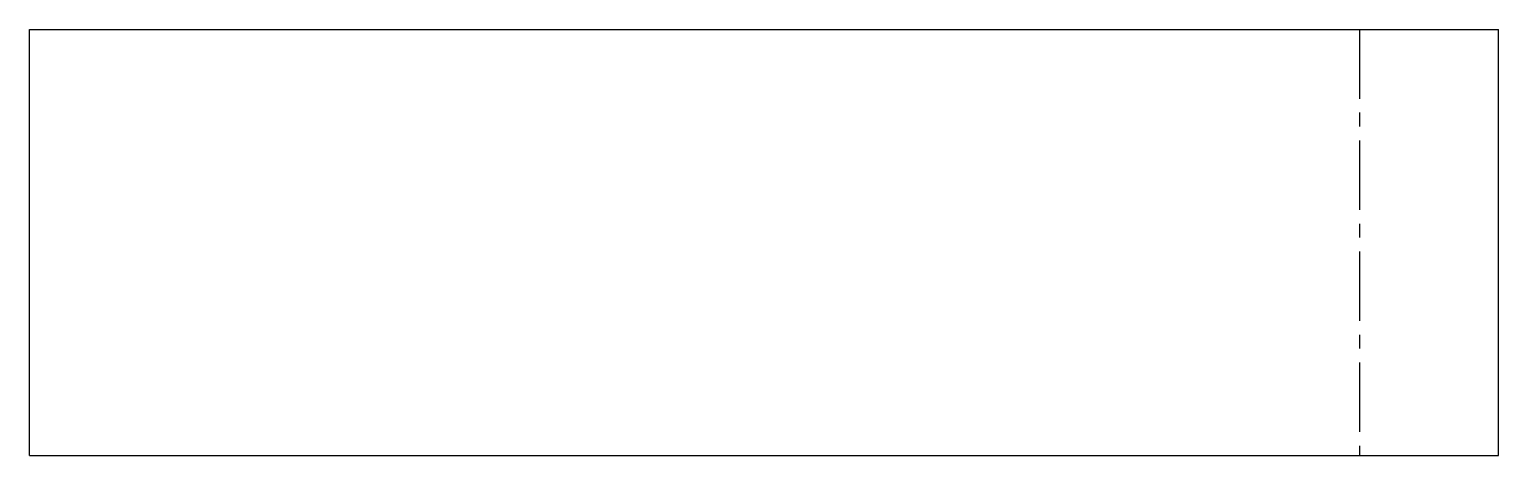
# Model space of a CAD drawing. Header units: millimetres. Extents: x -134 to 135, y -78 to 0.
import ezdxf

# ---------------------------------------------------------------- set-up
doc = ezdxf.new("R2010")
doc.units = ezdxf.units.MM
doc.linetypes.add('CENTERX2', pattern=[20.32, 12.7, -2.54, 2.54, -2.54])

msp = doc.modelspace()

# ---------------------------------------------------------------- linework, layer by layer
at = {"color": 7, "linetype": 'Continuous', "lineweight": 25}
for p, q in [((-134, -78), (-134, 0)), ((-134, 0), (134.8, 0)), ((134.8, -78), (134.8, 0)), ((-134, -78), (134.8, -78))]:
    msp.add_line(p, q, dxfattribs=at)
at = {"color": 7, "linetype": 'CENTERX2'}
msp.add_line((109.33, 0), (109.33, -78), dxfattribs=at)

doc.saveas('drawing.dxf')
